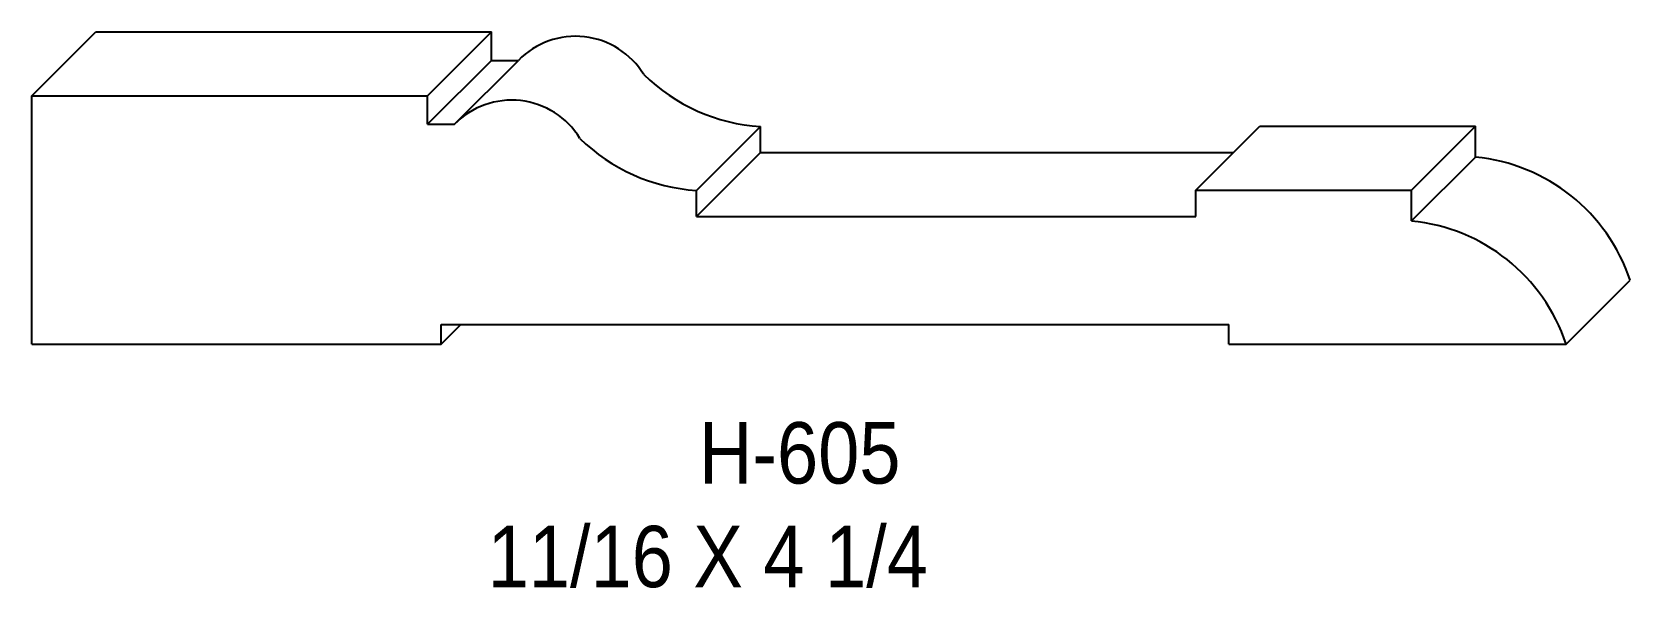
# Model space of a CAD drawing. Extents: x 67.6 to 72.02, y 164.61 to 166.15.
import ezdxf

# ---------------------------------------------------------------- set-up
doc = ezdxf.new("R2010")
doc.units = 0
doc.header["$LTSCALE"] = 5
doc.layers.add('PROFILE', color=7, linetype='CONTINUOUS')
doc.styles.add('TXT', font='TXT', dxfattribs={"height": 3.5})

msp = doc.modelspace()

# ---------------------------------------------------------------- linework, layer by layer
at = {"layer": 'PROFILE', "color": 1, "linetype": 'CONTINUOUS'}
for p, q in [((67.6039, 165.97), (67.7806, 166.1467)), ((67.7806, 166.1467), (68.8741, 166.1467)), ((68.6973, 165.97), (68.8741, 166.1467)), ((68.8741, 166.0678), (68.8741, 166.1467)), ((68.6973, 165.8911), (68.8741, 166.0678)), ((68.7715, 165.8911), (68.9482, 166.0678)), ((68.8741, 166.0678), (68.9482, 166.0678)), ((67.6039, 165.97), (68.6973, 165.97)), ((67.6039, 165.2827), (67.6039, 165.97)), ((68.6973, 165.8911), (68.6973, 165.97)), ((68.6973, 165.8911), (68.7715, 165.8911)), ((69.4404, 165.708), (69.6172, 165.8847)), ((69.6172, 165.8128), (69.6172, 165.8847)), ((70.8209, 165.7089), (70.9976, 165.8856)), ((70.9976, 165.8856), (71.5936, 165.8856)), ((71.4168, 165.7089), (71.5936, 165.8856)), ((71.5936, 165.8002), (71.5936, 165.8856)), ((69.4404, 165.636), (69.6172, 165.8128)), ((69.6172, 165.8128), (70.9247, 165.8128)), ((71.4168, 165.6234), (71.5936, 165.8002)), ((69.4404, 165.636), (69.4404, 165.708)), ((70.8209, 165.7089), (71.4168, 165.7089)), ((70.8209, 165.636), (70.8209, 165.7089)), ((71.4168, 165.6234), (71.4168, 165.7089)), ((69.4404, 165.636), (70.8209, 165.636)), ((71.8441, 165.2827), (72.0208, 165.4594)), ((68.735, 165.2827), (68.7897, 165.3373)), ((68.735, 165.3373), (70.9121, 165.3373)), ((68.735, 165.2827), (68.735, 165.3373)), ((70.9121, 165.2827), (70.9121, 165.3373)), ((67.6039, 165.2827), (68.735, 165.2827)), ((70.9121, 165.2827), (71.8441, 165.2827))]:
    msp.add_line(p, q, dxfattribs=at)
for centre, major_axis, start_param, end_param in [((69.1065, 165.9138), (0, 0.2208), -1.023338, 0.799408), ((69.6506, 166.3914), (0.5079, 0), -2.346267, -1.636702), ((68.9298, 165.7371), (0.2208, 0), 0.547458, 2.370204), ((69.4739, 166.2147), (0, 0.5079), -3.917063, -3.207498), ((71.5454, 165.3015), (0, 0.501), -1.250113, -0.096315), ((71.3686, 165.1247), (0, 0.501), -1.250113, -0.096315)]:
    msp.add_ellipse(centre, major_axis=major_axis, ratio=1, start_param=start_param, end_param=end_param, dxfattribs=at)

# ---------------------------------------------------------------- texts
at = {"layer": 'PROFILE', "color": 1, "linetype": 'CONTINUOUS', "style": 'TXT', "width": 0.9}
for s, height, p in [('H-605', 0.16996, (69.4473, 164.8967)), ('11/16 X 4 1/4', 0.169956, (68.8635, 164.6098))]:
    msp.add_text(s, height=height, dxfattribs=at).set_placement(p)

doc.saveas('drawing.dxf')
